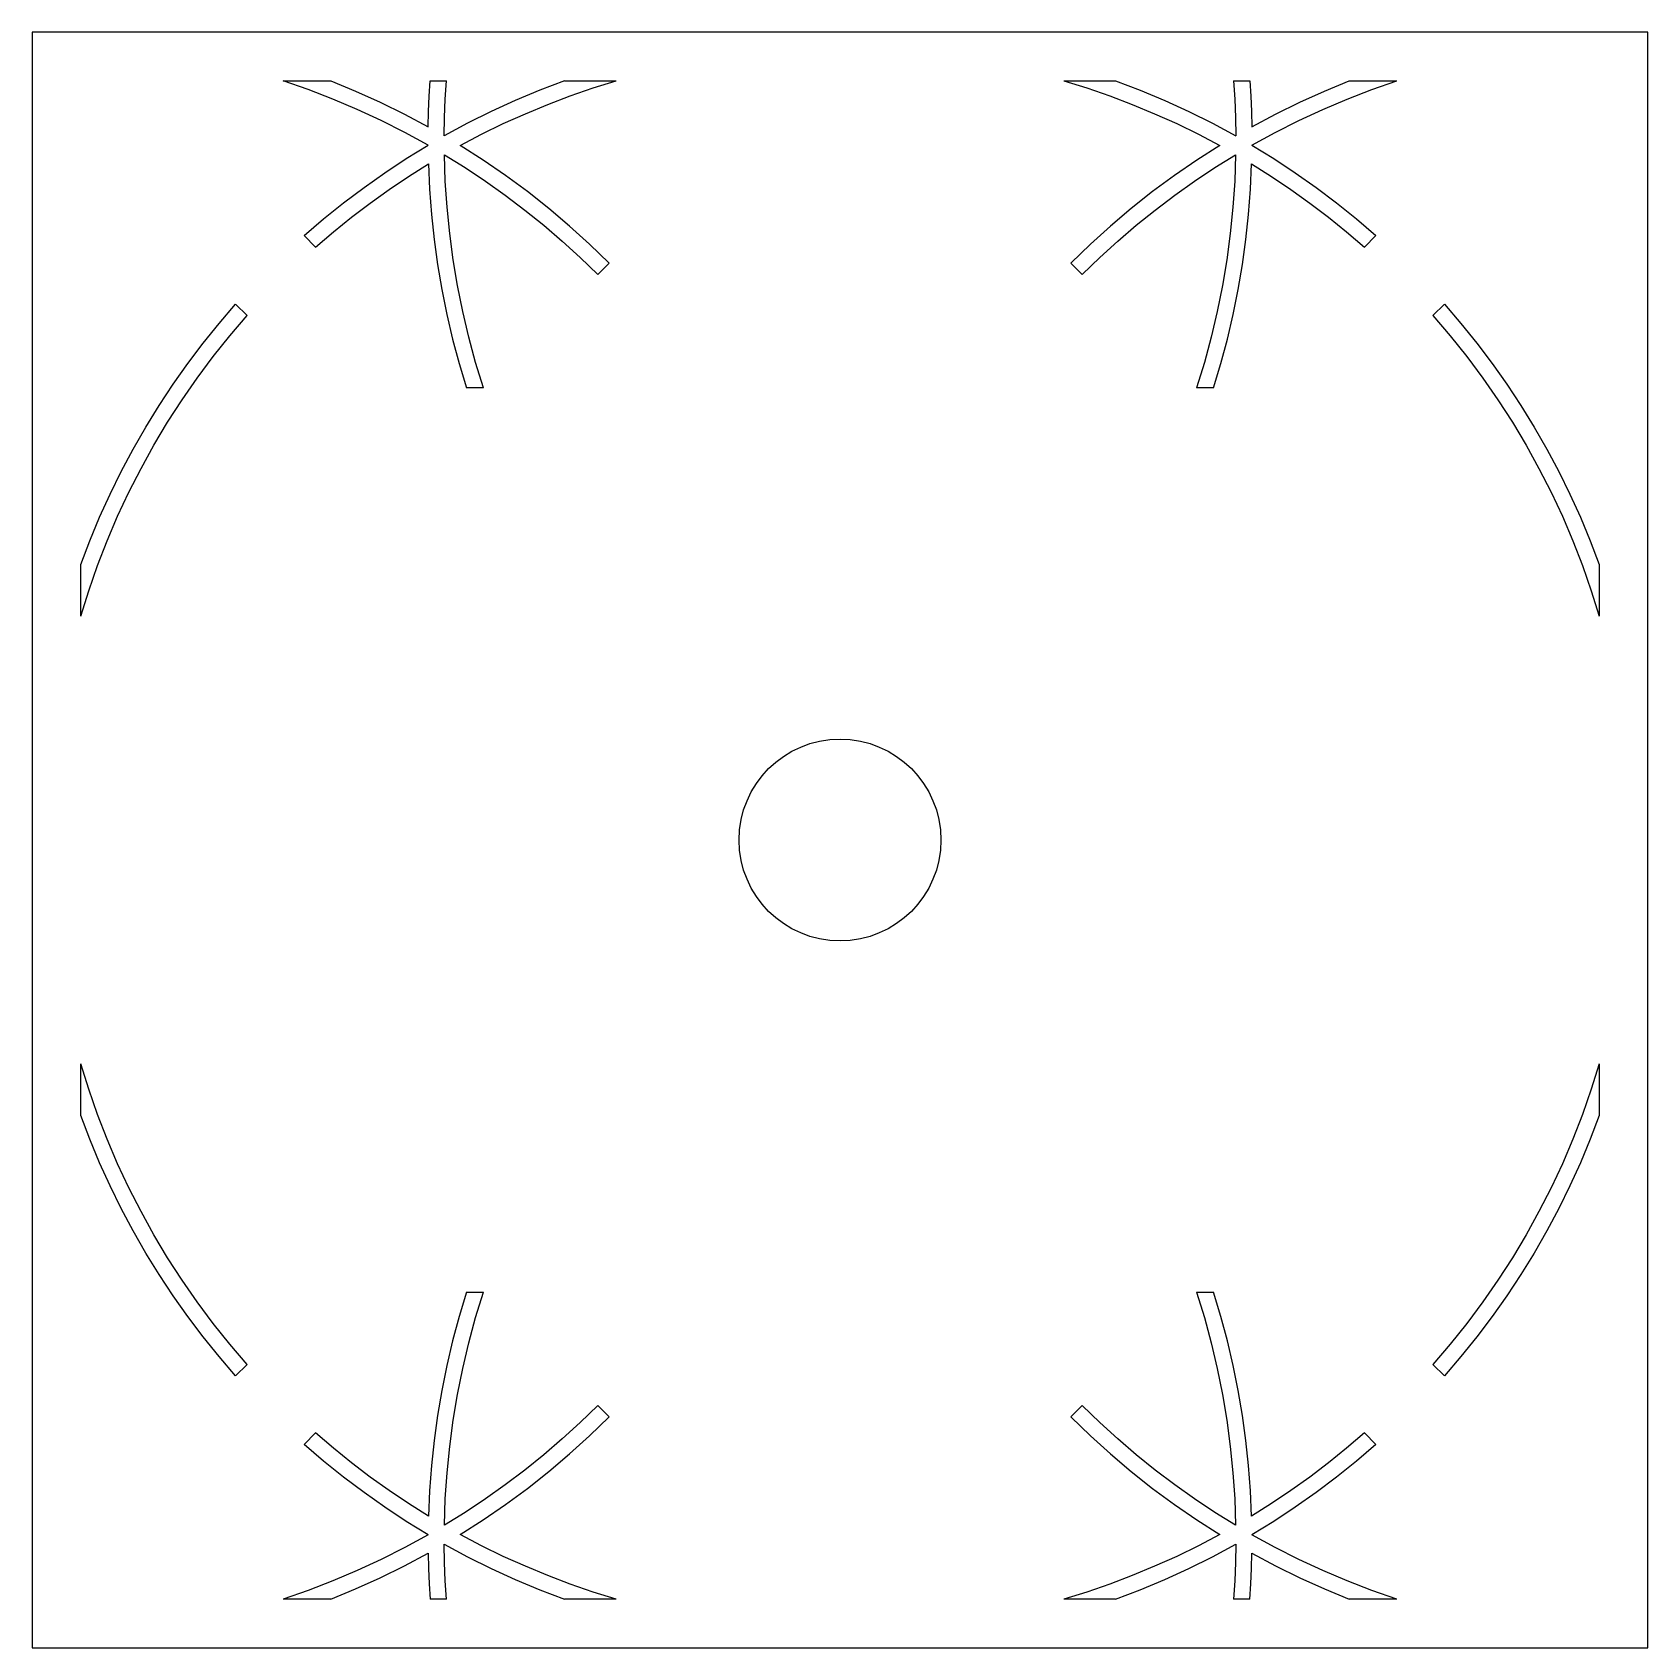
# Model space of a CAD drawing. Extents: x -120 to 120, y -120 to 120.
import ezdxf

# ---------------------------------------------------------------- set-up
doc = ezdxf.new("R2010")
doc.units = 0
doc.layers.get('0').update_dxf_attribs({"linetype": 'continuous'})

# ---------------------------------------------------------------- blocks, each defined once
blk = doc.blocks.new('FACEFEAT')
at = {"color": 0}
for p, q in [((-120, 120), (-120, -120)), ((120, 120), (-120, 120)), ((120, -120), (120, 120)), ((-82.72, 112.8), (-75.66, 112.8)), ((-79.01, 111.5), (-82.72, 112.8)), ((-75.66, 112.8), (-71.96, 111.27)), ((-61.02, 110.53), (-60.87, 112.8)), ((-60.87, 112.8), (-58.47, 112.8)), ((-58.64, 110.07), (-58.47, 112.8)), ((-40.94, 112.8), (-44.62, 111.4)), ((-40.94, 112.8), (-33.26, 112.8)), ((-36.68, 111.73), (-33.26, 112.8)), ((33.26, 112.8), (36.68, 111.73)), ((33.26, 112.8), (40.94, 112.8)), ((40.94, 112.8), (44.62, 111.4)), ((58.47, 112.8), (60.87, 112.8)), ((58.47, 112.8), (58.64, 110.07)), ((60.87, 112.8), (61.02, 110.53)), ((71.96, 111.27), (75.66, 112.8)), ((75.66, 112.8), (82.72, 112.8)), ((79.01, 111.5), (82.72, 112.8)), ((-75.34, 110.09), (-79.01, 111.5)), ((-71.96, 111.27), (-68.31, 109.63)), ((-61.12, 108.25), (-61.02, 110.53)), ((-44.62, 111.4), (-48.24, 109.88)), ((-43.43, 109.29), (-40.08, 110.56)), ((-40.08, 110.56), (-36.68, 111.73)), ((36.68, 111.73), (40.08, 110.56)), ((40.08, 110.56), (43.43, 109.29)), ((44.62, 111.4), (48.24, 109.88)), ((61.02, 110.53), (61.12, 108.25)), ((68.31, 109.63), (71.96, 111.27)), ((75.34, 110.09), (79.01, 111.5)), ((-71.72, 108.55), (-75.34, 110.09)), ((-68.16, 106.89), (-71.72, 108.55)), ((-68.31, 109.63), (-64.72, 107.86)), ((-61.18, 105.97), (-61.12, 108.25)), ((-58.75, 107.34), (-58.64, 110.07)), ((-51.82, 108.24), (-55.33, 106.48)), ((-48.24, 109.88), (-51.82, 108.24)), ((-46.75, 107.91), (-43.43, 109.29)), ((43.43, 109.29), (46.75, 107.91)), ((48.24, 109.88), (51.82, 108.24)), ((51.82, 108.24), (55.33, 106.48)), ((58.64, 110.07), (58.75, 107.34)), ((61.12, 108.25), (61.18, 105.97)), ((64.72, 107.86), (68.31, 109.63)), ((68.16, 106.89), (71.72, 108.55)), ((71.72, 108.55), (75.34, 110.09)), ((-64.65, 105.12), (-68.16, 106.89)), ((-64.72, 107.86), (-61.18, 105.97)), ((-58.8, 104.61), (-58.75, 107.34)), ((-55.33, 106.48), (-58.79, 104.61)), ((-53.24, 104.86), (-50.02, 106.43)), ((-50.02, 106.43), (-46.75, 107.91)), ((46.75, 107.91), (50.02, 106.43)), ((50.02, 106.43), (53.24, 104.86)), ((55.33, 106.48), (58.79, 104.61)), ((58.75, 107.34), (58.8, 104.61)), ((61.18, 105.97), (64.72, 107.86)), ((64.65, 105.12), (68.16, 106.89)), ((-61.2, 103.23), (-64.65, 105.12)), ((-64.44, 101.23), (-61.2, 103.22)), ((-61.2, 103.22), (-61.2, 103.23)), ((-58.79, 104.61), (-58.8, 104.61)), ((-56.42, 103.18), (-53.24, 104.86)), ((53.24, 104.86), (56.42, 103.18)), ((58.8, 104.61), (58.79, 104.61)), ((61.2, 103.23), (64.65, 105.12)), ((61.2, 103.22), (61.2, 103.23)), ((61.2, 103.22), (64.44, 101.23)), ((-67.61, 99.14), (-64.44, 101.23)), ((-58.78, 101.81), (-55.7, 99.9)), ((-58.65, 97.9), (-58.78, 101.81)), ((-53.02, 101.01), (-56.42, 103.18)), ((-49.69, 98.72), (-53.02, 101.01)), ((53.02, 101.01), (49.69, 98.72)), ((56.42, 103.18), (53.02, 101.01)), ((55.7, 99.9), (58.78, 101.81)), ((58.78, 101.81), (58.65, 97.9)), ((64.44, 101.23), (67.61, 99.14)), ((-70.72, 96.94), (-67.61, 99.14)), ((-66.98, 96.66), (-64.09, 98.6)), ((-64.09, 98.6), (-61.15, 100.45)), ((-61.15, 100.45), (-60.98, 96.7)), ((-55.7, 99.9), (-52.69, 97.89)), ((-46.44, 96.33), (-49.69, 98.72)), ((49.69, 98.72), (46.44, 96.33)), ((52.69, 97.89), (55.7, 99.9)), ((60.98, 96.7), (61.15, 100.45)), ((61.15, 100.45), (64.09, 98.6)), ((64.09, 98.6), (66.98, 96.66)), ((67.61, 99.14), (70.72, 96.94)), ((-73.76, 94.65), (-70.72, 96.94)), ((-69.8, 94.64), (-66.98, 96.66)), ((-60.98, 96.7), (-60.7, 92.95)), ((-58.38, 94), (-58.65, 97.9)), ((-52.69, 97.89), (-49.73, 95.79)), ((-43.28, 93.82), (-46.44, 96.33)), ((46.44, 96.33), (43.28, 93.82)), ((49.73, 95.79), (52.69, 97.89)), ((58.65, 97.9), (58.38, 94)), ((60.7, 92.95), (60.98, 96.7)), ((66.98, 96.66), (69.8, 94.64)), ((70.72, 96.94), (73.76, 94.65)), ((-76.72, 92.27), (-73.76, 94.65)), ((-72.57, 92.54), (-69.8, 94.64)), ((-57.99, 90.1), (-58.38, 94)), ((-49.73, 95.79), (-46.84, 93.6)), ((-46.84, 93.6), (-44.02, 91.33)), ((-40.19, 91.22), (-43.28, 93.82)), ((43.28, 93.82), (40.19, 91.22)), ((44.02, 91.33), (46.84, 93.6)), ((46.84, 93.6), (49.73, 95.79)), ((58.38, 94), (57.99, 90.1)), ((69.8, 94.64), (72.57, 92.54)), ((73.76, 94.65), (76.72, 92.27)), ((-79.61, 89.79), (-76.72, 92.27)), ((-75.27, 90.35), (-72.57, 92.54)), ((-60.7, 92.95), (-60.3, 89.21)), ((-44.02, 91.33), (-41.27, 88.97)), ((-37.2, 88.51), (-40.19, 91.22)), ((40.19, 91.22), (37.2, 88.51)), ((41.27, 88.97), (44.02, 91.33)), ((60.3, 89.21), (60.7, 92.95)), ((72.57, 92.54), (75.27, 90.35)), ((76.72, 92.27), (79.61, 89.79)), ((-77.91, 88.09), (-79.61, 89.79)), ((-77.91, 88.09), (-75.27, 90.35)), ((-60.3, 89.21), (-59.79, 85.48)), ((-57.47, 86.22), (-57.99, 90.1)), ((-41.27, 88.97), (-38.6, 86.53)), ((38.6, 86.53), (41.27, 88.97)), ((57.99, 90.1), (57.47, 86.22)), ((59.79, 85.48), (60.3, 89.21)), ((75.27, 90.35), (77.91, 88.09)), ((79.61, 89.79), (77.91, 88.09)), ((-38.6, 86.53), (-36, 84)), ((-34.3, 85.7), (-37.2, 88.51)), ((37.2, 88.51), (34.3, 85.7)), ((36, 84), (38.6, 86.53)), ((-59.79, 85.48), (-59.16, 81.78)), ((-56.83, 82.36), (-57.47, 86.22)), ((-34.3, 85.7), (-36, 84)), ((36, 84), (34.3, 85.7)), ((57.47, 86.22), (56.83, 82.36)), ((59.16, 81.78), (59.79, 85.48)), ((-59.16, 81.78), (-58.42, 78.09)), ((-56.05, 78.53), (-56.83, 82.36)), ((56.83, 82.36), (56.05, 78.53)), ((58.42, 78.09), (59.16, 81.78)), ((-92.25, 76.75), (-89.79, 79.61)), ((-89.79, 79.61), (-88.09, 77.91)), ((88.09, 77.91), (89.79, 79.61)), ((89.79, 79.61), (92.25, 76.75)), ((-90.66, 74.9), (-88.09, 77.91)), ((-58.42, 78.09), (-57.56, 74.43)), ((-55.15, 74.72), (-56.05, 78.53)), ((56.05, 78.53), (55.15, 74.72)), ((57.56, 74.43), (58.42, 78.09)), ((88.09, 77.91), (90.66, 74.9)), ((-94.62, 73.81), (-92.25, 76.75)), ((-93.13, 71.81), (-90.66, 74.9)), ((-57.56, 74.43), (-56.59, 70.8)), ((-54.13, 70.94), (-55.15, 74.72)), ((55.15, 74.72), (54.13, 70.94)), ((56.59, 70.8), (57.56, 74.43)), ((90.66, 74.9), (93.13, 71.81)), ((92.25, 76.75), (94.62, 73.81)), ((-96.89, 70.8), (-94.62, 73.81)), ((94.62, 73.81), (96.89, 70.8)), ((-99.07, 67.72), (-96.89, 70.8)), ((-95.49, 68.63), (-93.13, 71.81)), ((-56.59, 70.8), (-55.5, 67.2)), ((-52.98, 67.2), (-54.13, 70.94)), ((54.13, 70.94), (52.98, 67.2)), ((55.5, 67.2), (56.59, 70.8)), ((93.13, 71.81), (95.49, 68.63)), ((96.89, 70.8), (99.07, 67.72)), ((-101.14, 64.57), (-99.07, 67.72)), ((-97.75, 65.38), (-95.49, 68.63)), ((95.49, 68.63), (97.75, 65.38)), ((99.07, 67.72), (101.14, 64.57)), ((-99.89, 62.06), (-97.75, 65.38)), ((-52.98, 67.2), (-55.5, 67.2)), ((55.5, 67.2), (52.98, 67.2)), ((97.75, 65.38), (99.89, 62.06)), ((-103.12, 61.36), (-101.14, 64.57)), ((101.14, 64.57), (103.12, 61.36)), ((-105, 58.09), (-103.12, 61.36)), ((-101.92, 58.66), (-99.89, 62.06)), ((99.89, 62.06), (101.92, 58.66)), ((103.12, 61.36), (105, 58.09)), ((-106.78, 54.76), (-105, 58.09)), ((-103.84, 55.2), (-101.92, 58.66)), ((101.92, 58.66), (103.84, 55.2)), ((105, 58.09), (106.78, 54.76)), ((-108.44, 51.38), (-106.78, 54.76)), ((-105.64, 51.67), (-103.84, 55.2)), ((103.84, 55.2), (105.64, 51.67)), ((106.78, 54.76), (108.44, 51.38)), ((-110.01, 47.95), (-108.44, 51.38)), ((-107.32, 48.09), (-105.64, 51.67)), ((105.64, 51.67), (107.32, 48.09)), ((108.44, 51.38), (110.01, 47.95)), ((-108.87, 44.45), (-107.32, 48.09)), ((107.32, 48.09), (108.87, 44.45)), ((-111.46, 44.47), (-110.01, 47.95)), ((110.01, 47.95), (111.46, 44.47)), ((-112.8, 40.94), (-111.46, 44.47)), ((-110.31, 40.77), (-108.87, 44.45)), ((108.87, 44.45), (110.31, 40.77)), ((111.46, 44.47), (112.8, 40.94)), ((-112.8, 33.26), (-112.8, 40.94)), ((112.8, 40.94), (112.8, 33.26)), ((-111.62, 37.03), (-110.31, 40.77)), ((110.31, 40.77), (111.62, 37.03)), ((-112.8, 33.26), (-111.62, 37.03)), ((111.62, 37.03), (112.8, 33.26)), ((-111.62, -37.03), (-112.8, -33.26)), ((-112.8, -40.94), (-112.8, -33.26)), ((112.8, -33.26), (111.62, -37.03)), ((112.8, -33.26), (112.8, -40.94)), ((-110.31, -40.77), (-111.62, -37.03)), ((111.62, -37.03), (110.31, -40.77)), ((-108.87, -44.45), (-110.31, -40.77)), ((110.31, -40.77), (108.87, -44.45)), ((-111.46, -44.47), (-112.8, -40.94)), ((112.8, -40.94), (111.46, -44.47)), ((-110.01, -47.95), (-111.46, -44.47)), ((-107.32, -48.09), (-108.87, -44.45)), ((108.87, -44.45), (107.32, -48.09)), ((111.46, -44.47), (110.01, -47.95)), ((-108.44, -51.38), (-110.01, -47.95)), ((110.01, -47.95), (108.44, -51.38)), ((-105.64, -51.67), (-107.32, -48.09)), ((107.32, -48.09), (105.64, -51.67)), ((-106.78, -54.76), (-108.44, -51.38)), ((-103.84, -55.2), (-105.64, -51.67)), ((105.64, -51.67), (103.84, -55.2)), ((108.44, -51.38), (106.78, -54.76)), ((-105, -58.09), (-106.78, -54.76)), ((-101.92, -58.66), (-103.84, -55.2)), ((103.84, -55.2), (101.92, -58.66)), ((106.78, -54.76), (105, -58.09)), ((-103.12, -61.36), (-105, -58.09)), ((-99.89, -62.06), (-101.92, -58.66)), ((101.92, -58.66), (99.89, -62.06)), ((105, -58.09), (103.12, -61.36)), ((-101.14, -64.57), (-103.12, -61.36)), ((-97.75, -65.38), (-99.89, -62.06)), ((99.89, -62.06), (97.75, -65.38)), ((103.12, -61.36), (101.14, -64.57)), ((-99.07, -67.72), (-101.14, -64.57)), ((101.14, -64.57), (99.07, -67.72)), ((-95.49, -68.63), (-97.75, -65.38)), ((-55.5, -67.2), (-56.59, -70.8)), ((-55.5, -67.2), (-52.98, -67.2)), ((-54.13, -70.94), (-52.98, -67.2)), ((52.98, -67.2), (54.13, -70.94)), ((52.98, -67.2), (55.5, -67.2)), ((56.59, -70.8), (55.5, -67.2)), ((97.75, -65.38), (95.49, -68.63)), ((-96.89, -70.8), (-99.07, -67.72)), ((-93.13, -71.81), (-95.49, -68.63)), ((95.49, -68.63), (93.13, -71.81)), ((99.07, -67.72), (96.89, -70.8)), ((-94.62, -73.81), (-96.89, -70.8)), ((-90.66, -74.9), (-93.13, -71.81)), ((-56.59, -70.8), (-57.56, -74.43)), ((-55.15, -74.72), (-54.13, -70.94)), ((54.13, -70.94), (55.15, -74.72)), ((57.56, -74.43), (56.59, -70.8)), ((93.13, -71.81), (90.66, -74.9)), ((96.89, -70.8), (94.62, -73.81)), ((-92.25, -76.75), (-94.62, -73.81)), ((94.62, -73.81), (92.25, -76.75)), ((-89.79, -79.61), (-92.25, -76.75)), ((-88.09, -77.91), (-90.66, -74.9)), ((-57.56, -74.43), (-58.42, -78.09)), ((-56.05, -78.53), (-55.15, -74.72)), ((55.15, -74.72), (56.05, -78.53)), ((58.42, -78.09), (57.56, -74.43)), ((90.66, -74.9), (88.09, -77.91)), ((92.25, -76.75), (89.79, -79.61)), ((-88.09, -77.91), (-89.79, -79.61)), ((-58.42, -78.09), (-59.16, -81.78)), ((-56.83, -82.36), (-56.05, -78.53)), ((56.05, -78.53), (56.83, -82.36)), ((59.16, -81.78), (58.42, -78.09)), ((89.79, -79.61), (88.09, -77.91)), ((-59.16, -81.78), (-59.79, -85.48)), ((-57.47, -86.22), (-56.83, -82.36)), ((56.83, -82.36), (57.47, -86.22)), ((59.79, -85.48), (59.16, -81.78)), ((-59.79, -85.48), (-60.3, -89.21)), ((-57.99, -90.1), (-57.47, -86.22)), ((-36, -84), (-38.6, -86.53)), ((-37.2, -88.51), (-34.3, -85.7)), ((-36, -84), (-34.3, -85.7)), ((34.3, -85.7), (36, -84)), ((34.3, -85.7), (37.2, -88.51)), ((38.6, -86.53), (36, -84)), ((57.47, -86.22), (57.99, -90.1)), ((60.3, -89.21), (59.79, -85.48)), ((-79.61, -89.79), (-77.91, -88.09)), ((-75.27, -90.35), (-77.91, -88.09)), ((-38.6, -86.53), (-41.27, -88.97)), ((-40.19, -91.22), (-37.2, -88.51)), ((37.2, -88.51), (40.19, -91.22)), ((41.27, -88.97), (38.6, -86.53)), ((77.91, -88.09), (75.27, -90.35)), ((77.91, -88.09), (79.61, -89.79)), ((-76.72, -92.27), (-79.61, -89.79)), ((-72.57, -92.54), (-75.27, -90.35)), ((-60.3, -89.21), (-60.7, -92.95)), ((-58.38, -94), (-57.99, -90.1)), ((-41.27, -88.97), (-44.02, -91.33)), ((44.02, -91.33), (41.27, -88.97)), ((57.99, -90.1), (58.38, -94)), ((60.7, -92.95), (60.3, -89.21)), ((75.27, -90.35), (72.57, -92.54)), ((79.61, -89.79), (76.72, -92.27)), ((-73.76, -94.65), (-76.72, -92.27)), ((-69.8, -94.64), (-72.57, -92.54)), ((-60.7, -92.95), (-60.98, -96.7)), ((-44.02, -91.33), (-46.84, -93.6)), ((-43.28, -93.82), (-40.19, -91.22)), ((40.19, -91.22), (43.28, -93.82)), ((46.84, -93.6), (44.02, -91.33)), ((60.98, -96.7), (60.7, -92.95)), ((72.57, -92.54), (69.8, -94.64)), ((76.72, -92.27), (73.76, -94.65)), ((-70.72, -96.94), (-73.76, -94.65)), ((-66.98, -96.66), (-69.8, -94.64)), ((-58.65, -97.9), (-58.38, -94)), ((-49.73, -95.79), (-52.69, -97.89)), ((-46.84, -93.6), (-49.73, -95.79)), ((-46.44, -96.33), (-43.28, -93.82)), ((43.28, -93.82), (46.44, -96.33)), ((49.73, -95.79), (46.84, -93.6)), ((52.69, -97.89), (49.73, -95.79)), ((58.38, -94), (58.65, -97.9)), ((69.8, -94.64), (66.98, -96.66)), ((73.76, -94.65), (70.72, -96.94)), ((-67.61, -99.14), (-70.72, -96.94)), ((-64.09, -98.6), (-66.98, -96.66)), ((-60.98, -96.7), (-61.15, -100.45)), ((-58.78, -101.81), (-58.65, -97.9)), ((-52.69, -97.89), (-55.7, -99.9)), ((-49.69, -98.72), (-46.44, -96.33)), ((46.44, -96.33), (49.69, -98.72)), ((55.7, -99.9), (52.69, -97.89)), ((58.65, -97.9), (58.78, -101.81)), ((61.15, -100.45), (60.98, -96.7)), ((66.98, -96.66), (64.09, -98.6)), ((70.72, -96.94), (67.61, -99.14)), ((-64.44, -101.23), (-67.61, -99.14)), ((-61.15, -100.45), (-64.09, -98.6)), ((-55.7, -99.9), (-58.78, -101.81)), ((-53.02, -101.01), (-49.69, -98.72)), ((49.69, -98.72), (53.02, -101.01)), ((58.78, -101.81), (55.7, -99.9)), ((64.09, -98.6), (61.15, -100.45)), ((67.61, -99.14), (64.44, -101.23)), ((-61.2, -103.22), (-64.44, -101.23)), ((-56.42, -103.18), (-53.02, -101.01)), ((-53.24, -104.86), (-56.42, -103.18)), ((53.02, -101.01), (56.42, -103.18)), ((56.42, -103.18), (53.24, -104.86)), ((64.44, -101.23), (61.2, -103.22)), ((-64.65, -105.12), (-68.16, -106.89)), ((-61.2, -103.23), (-64.65, -105.12)), ((-61.2, -103.22), (-61.2, -103.23)), ((-58.8, -104.61), (-58.79, -104.61)), ((-58.75, -107.34), (-58.8, -104.61)), ((-58.79, -104.61), (-55.33, -106.48)), ((-50.02, -106.43), (-53.24, -104.86)), ((53.24, -104.86), (50.02, -106.43)), ((55.33, -106.48), (58.79, -104.61)), ((58.8, -104.61), (58.75, -107.34)), ((58.79, -104.61), (58.8, -104.61)), ((61.2, -103.23), (61.2, -103.22)), ((64.65, -105.12), (61.2, -103.23)), ((68.16, -106.89), (64.65, -105.12)), ((-68.16, -106.89), (-71.72, -108.55)), ((-68.31, -109.63), (-64.72, -107.86)), ((-64.72, -107.86), (-61.18, -105.97)), ((-61.18, -105.97), (-61.12, -108.25)), ((-58.64, -110.07), (-58.75, -107.34)), ((-55.33, -106.48), (-51.82, -108.24)), ((-46.75, -107.91), (-50.02, -106.43)), ((-43.43, -109.29), (-46.75, -107.91)), ((46.75, -107.91), (43.43, -109.29)), ((50.02, -106.43), (46.75, -107.91)), ((51.82, -108.24), (55.33, -106.48)), ((58.75, -107.34), (58.64, -110.07)), ((61.12, -108.25), (61.18, -105.97)), ((61.18, -105.97), (64.72, -107.86)), ((64.72, -107.86), (68.31, -109.63)), ((71.72, -108.55), (68.16, -106.89)), ((-75.34, -110.09), (-79.01, -111.5)), ((-71.72, -108.55), (-75.34, -110.09)), ((-71.96, -111.27), (-68.31, -109.63)), ((-61.12, -108.25), (-61.02, -110.53)), ((-58.47, -112.8), (-58.64, -110.07)), ((-51.82, -108.24), (-48.24, -109.88)), ((-48.24, -109.88), (-44.62, -111.4)), ((-40.08, -110.56), (-43.43, -109.29)), ((43.43, -109.29), (40.08, -110.56)), ((44.62, -111.4), (48.24, -109.88)), ((48.24, -109.88), (51.82, -108.24)), ((58.64, -110.07), (58.47, -112.8)), ((61.02, -110.53), (61.12, -108.25)), ((68.31, -109.63), (71.96, -111.27)), ((75.34, -110.09), (71.72, -108.55)), ((79.01, -111.5), (75.34, -110.09)), ((-79.01, -111.5), (-82.72, -112.8)), ((-75.66, -112.8), (-71.96, -111.27)), ((-61.02, -110.53), (-60.87, -112.8)), ((-44.62, -111.4), (-40.94, -112.8)), ((-36.68, -111.73), (-40.08, -110.56)), ((-33.26, -112.8), (-36.68, -111.73)), ((36.68, -111.73), (33.26, -112.8)), ((40.08, -110.56), (36.68, -111.73)), ((40.94, -112.8), (44.62, -111.4)), ((60.87, -112.8), (61.02, -110.53)), ((71.96, -111.27), (75.66, -112.8)), ((82.72, -112.8), (79.01, -111.5)), ((-75.66, -112.8), (-82.72, -112.8)), ((-58.47, -112.8), (-60.87, -112.8)), ((-33.26, -112.8), (-40.94, -112.8)), ((40.94, -112.8), (33.26, -112.8)), ((60.87, -112.8), (58.47, -112.8)), ((82.72, -112.8), (75.66, -112.8)), ((-120, -120), (120, -120))]:
    blk.add_line(p, q, dxfattribs=at)
blk.add_circle((0, 0), 14.99, dxfattribs=at)

msp = doc.modelspace()

# ---------------------------------------------------------------- block references
at = {"color": 0}
msp.add_blockref('FACEFEAT', (0, 0), dxfattribs=at)

doc.saveas('drawing.dxf')
